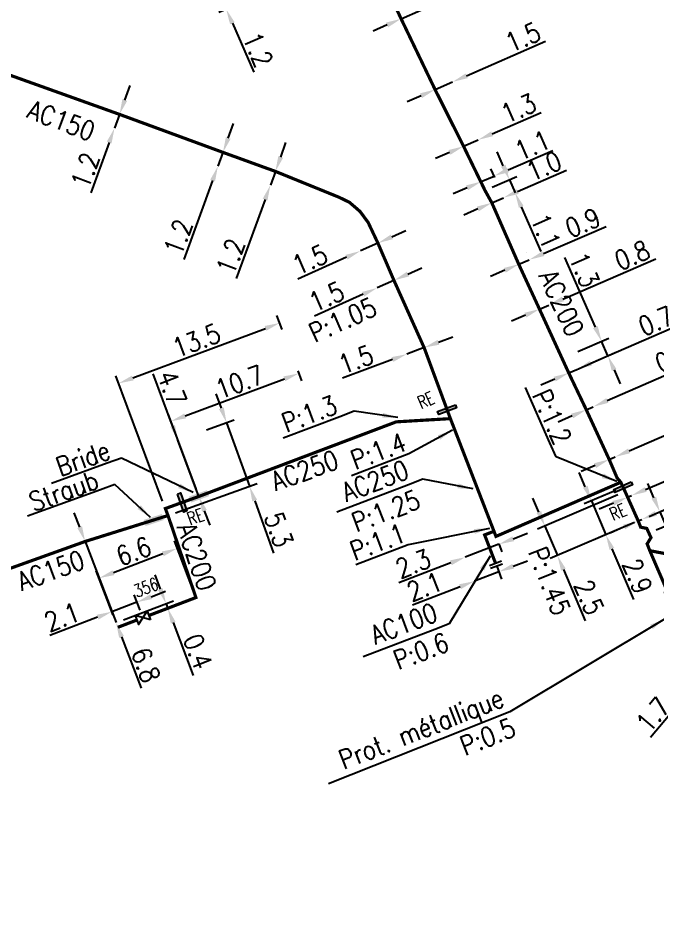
# Model space of a CAD drawing. Header units: millimetres. Extents: x 155997 to 157006, y 121209 to 122008.
# Drawn here: x 156561.2 to 156611.3, y 121338.4 to 121408.8 of the extents above; entities that cross this region are included whole.
import ezdxf
from ezdxf.enums import TextEntityAlignment as Align

# ---------------------------------------------------------------- set-up
doc = ezdxf.new("R2010")
doc.units = ezdxf.units.MM
doc.linetypes.add('L_25_AP', pattern=[2000, 1000, 1000])
doc.linetypes.add('L_25_PE', pattern=[2000, 1000, 1000])
doc.layers.get('0').update_dxf_attribs({"linetype": 'CONTINUOUS'})
for name, color, linetype in [('L_150', 1, 'CONTINUOUS'), ('L_300', 7, 'CONTINUOUS'), ('L_340', 7, 'CONTINUOUS'), ('L_420', 7, 'CONTINUOUS')]:
    doc.layers.add(name, color=color, linetype=linetype)
doc.styles.get("Standard").update_dxf_attribs({"font": 'romans.shx', "width": 0.85})
doc.dimstyles.get("Standard").update_dxf_attribs({"dimtxt": 1.5, "dimasz": 1.2, "dimexe": 0.625, "dimexo": 0.625, "dimgap": 0.25, "dimtad": 1, "dimdec": 1, "dimzin": 0, "dimdsep": 46, "dimtxsty": 'Standard', "dimcen": -0.5, "dimadec": 0, "dimazin": 0, "dimtfac": 1, "dimtdec": 1, "dimtmove": 0, "dimatfit": 3, "dimfxl": 0, "dimtolj": 1, "dimtzin": 0, "dimarcsym": 0})

# ---------------------------------------------------------------- blocks, each defined once
blk = doc.blocks.new('*D733')
at = {"layer": 'L_150', "color": 0, "linetype": 'Continuous', "lineweight": -2, "transparency": 16777216}
for p, q in [((156593.91, 121409.944), (156597.747, 121411.625)), ((156591.254, 121408.78), (156592.811, 121409.462)), ((156590.155, 121408.298), (156589.056, 121407.816))]:
    blk.add_line(p, q, dxfattribs=at)
at = {"layer": 'L_150', "color": 0, "linetype": 'Continuous', "transparency": 16777216}
for points in [[(156593.83, 121410.127), (156593.99, 121409.76), (156592.811, 121409.462)], [(156590.075, 121408.481), (156590.235, 121408.115), (156591.254, 121408.78)]]:
    blk.add_solid(points, dxfattribs=at)
at = {"layer": 'L_150', "color": 0, "linetype": 'Continuous', "transparency": 16777216, "insert": (156595.977, 121411.941), "char_height": 1.5, "attachment_point": 5, "rotation": 23.66464}
blk.add_mtext('\\A1;1.7', dxfattribs=at)
blk = doc.blocks.new('*D737')
at = {"layer": 'L_150', "color": 0, "linetype": 'Continuous', "lineweight": -2, "transparency": 16777216}
for p, q in [((156596.392, 121404.312), (156602.576, 121407.013)), ((156593.918, 121403.231), (156595.292, 121403.831)), ((156592.818, 121402.751), (156591.718, 121402.27))]:
    blk.add_line(p, q, dxfattribs=at)
at = {"layer": 'L_150', "color": 0, "linetype": 'Continuous', "transparency": 16777216}
for points in [[(156596.312, 121404.495), (156596.472, 121404.128), (156595.292, 121403.831)], [(156592.738, 121402.934), (156592.898, 121402.567), (156593.918, 121403.231)]]:
    blk.add_solid(points, dxfattribs=at)
at = {"layer": 'L_150', "color": 0, "linetype": 'Continuous', "transparency": 16777216, "insert": (156600.806, 121407.331), "char_height": 1.5, "attachment_point": 5, "rotation": 23.59552}
blk.add_mtext('\\A1;1.5', dxfattribs=at)
blk = doc.blocks.new('*D738')
at = {"layer": 'L_150', "color": 0, "linetype": 'Continuous', "lineweight": -2, "transparency": 16777216}
for p, q in [((156598.395, 121399.768), (156602.234, 121401.445)), ((156596.15, 121398.787), (156597.296, 121399.287)), ((156595.05, 121398.307), (156593.951, 121397.826))]:
    blk.add_line(p, q, dxfattribs=at)
at = {"layer": 'L_150', "color": 0, "linetype": 'Continuous', "transparency": 16777216}
for points in [[(156598.315, 121399.951), (156598.475, 121399.584), (156597.296, 121399.287)], [(156594.97, 121398.49), (156595.13, 121398.123), (156596.15, 121398.787)]]:
    blk.add_solid(points, dxfattribs=at)
at = {"layer": 'L_150', "color": 0, "linetype": 'Continuous', "transparency": 16777216, "insert": (156600.464, 121401.763), "char_height": 1.5, "attachment_point": 5, "rotation": 23.59657}
blk.add_mtext('\\A1;1.3', dxfattribs=at)
blk = doc.blocks.new('*D739')
at = {"layer": 'L_150', "color": 0, "linetype": 'Continuous', "lineweight": -2, "transparency": 16777216}
for p, q in [((156600.384, 121395.236), (156604.223, 121396.912)), ((156598.368, 121394.355), (156599.284, 121394.755)), ((156597.268, 121393.875), (156596.168, 121393.394))]:
    blk.add_line(p, q, dxfattribs=at)
at = {"layer": 'L_150', "color": 0, "linetype": 'Continuous', "transparency": 16777216}
for points in [[(156600.304, 121395.419), (156600.464, 121395.052), (156599.284, 121394.755)], [(156597.188, 121394.058), (156597.348, 121393.691), (156598.368, 121394.355)]]:
    blk.add_solid(points, dxfattribs=at)
at = {"layer": 'L_150', "color": 0, "linetype": 'Continuous', "transparency": 16777216, "insert": (156602.453, 121397.231), "char_height": 1.5, "attachment_point": 5, "rotation": 23.59657}
blk.add_mtext('\\A1;1.0', dxfattribs=at)
blk = doc.blocks.new('*D740')
at = {"layer": 'L_150', "color": 0, "linetype": 'Continuous', "lineweight": -2, "transparency": 16777216}
for p, q in [((156599.268, 121397.258), (156598.788, 121398.358)), ((156598.407, 121395.572), (156600.321, 121396.409)), ((156599.748, 121396.158), (156600.189, 121395.15)), ((156600.669, 121394.051), (156602.2, 121390.546))]:
    blk.add_line(p, q, dxfattribs=at)
at = {"layer": 'L_150', "color": 0, "linetype": 'Continuous', "transparency": 16777216}
for points in [[(156599.451, 121397.338), (156599.085, 121397.178), (156599.748, 121396.158)], [(156600.852, 121394.131), (156600.486, 121393.971), (156600.189, 121395.15)]]:
    blk.add_solid(points, dxfattribs=at)
at = {"layer": 'L_150', "color": 0, "linetype": 'Continuous', "transparency": 16777216, "insert": (156602.591, 121392.149), "char_height": 1.5, "attachment_point": 5, "rotation": 293.59657}
blk.add_mtext('\\A1;1.1', dxfattribs=at)
blk = doc.blocks.new('*D741')
at = {"layer": 'L_150', "color": 0, "linetype": 'Continuous', "lineweight": -2, "transparency": 16777216}
for p, q in [((156599.639, 121396.936), (156603.144, 121398.467)), ((156598.592, 121396.335), (156598.289, 121397.028)), ((156597.584, 121395.895), (156597.281, 121396.588)), ((156597.531, 121396.015), (156598.539, 121396.455)), ((156596.432, 121395.535), (156595.332, 121395.054))]:
    blk.add_line(p, q, dxfattribs=at)
at = {"layer": 'L_150', "color": 0, "linetype": 'Continuous', "transparency": 16777216}
for points in [[(156599.559, 121397.119), (156599.719, 121396.752), (156598.539, 121396.455)], [(156596.352, 121395.718), (156596.512, 121395.351), (156597.531, 121396.015)]]:
    blk.add_solid(points, dxfattribs=at)
at = {"layer": 'L_150', "color": 0, "linetype": 'Continuous', "transparency": 16777216, "insert": (156601.541, 121398.858), "char_height": 1.5, "attachment_point": 5, "rotation": 23.59657}
blk.add_mtext('\\A1;1.1', dxfattribs=at)
blk = doc.blocks.new('*D742')
at = {"layer": 'L_150', "color": 0, "linetype": 'Continuous', "lineweight": -2, "transparency": 16777216}
for p, q in [((156602.408, 121390.369), (156607.326, 121392.489)), ((156601.059, 121390.468), (156601.059, 121390.468)), ((156600.232, 121390.112), (156600.232, 121390.112)), ((156600.48, 121389.538), (156601.306, 121389.895)), ((156599.378, 121389.063), (156598.276, 121388.588))]:
    blk.add_line(p, q, dxfattribs=at)
at = {"layer": 'L_150', "color": 0, "linetype": 'Continuous', "transparency": 16777216}
for points in [[(156602.329, 121390.553), (156602.487, 121390.186), (156601.306, 121389.895)], [(156599.298, 121389.247), (156599.457, 121388.88), (156600.48, 121389.538)]]:
    blk.add_solid(points, dxfattribs=at)
at = {"layer": 'L_150', "color": 0, "linetype": 'Continuous', "transparency": 16777216, "insert": (156605.502, 121392.792), "char_height": 1.5, "attachment_point": 5, "rotation": 23.31424}
blk.add_mtext('\\A1;0.9', dxfattribs=at)
blk = doc.blocks.new('*D743')
at = {"layer": 'L_150', "color": 0, "linetype": 'Continuous', "lineweight": -2, "transparency": 16777216}
for p, q in [((156603.94, 121386.815), (156611.226, 121389.955)), ((156602.103, 121386.023), (156602.838, 121386.34)), ((156601.001, 121385.548), (156599.899, 121385.073))]:
    blk.add_line(p, q, dxfattribs=at)
at = {"layer": 'L_150', "color": 0, "linetype": 'Continuous', "transparency": 16777216}
for points in [[(156603.861, 121386.998), (156604.019, 121386.631), (156602.838, 121386.34)], [(156600.922, 121385.732), (156601.08, 121385.365), (156602.103, 121386.023)]]:
    blk.add_solid(points, dxfattribs=at)
at = {"layer": 'L_150', "color": 0, "linetype": 'Continuous', "transparency": 16777216, "insert": (156609.374, 121390.246), "char_height": 1.5, "attachment_point": 5, "rotation": 23.31424}
blk.add_mtext('\\A1;0.8', dxfattribs=at)
blk = doc.blocks.new('*D744')
at = {"layer": 'L_150', "color": 0, "linetype": 'Continuous', "lineweight": -2, "transparency": 16777216}
for p, q in [((156606.491, 121384.606), (156604.104, 121390.075)), ((156605.111, 121382.694), (156607.543, 121383.756)), ((156607.471, 121382.36), (156606.971, 121383.506)), ((156604.972, 121381.27), (156608.043, 121382.61)), ((156607.95, 121381.26), (156608.43, 121380.16))]:
    blk.add_line(p, q, dxfattribs=at)
at = {"layer": 'L_150', "color": 0, "linetype": 'Continuous', "transparency": 16777216}
for points in [[(156606.674, 121384.686), (156606.307, 121384.526), (156606.971, 121383.506)], [(156608.134, 121381.34), (156607.767, 121381.18), (156607.471, 121382.36)]]:
    blk.add_solid(points, dxfattribs=at)
at = {"layer": 'L_150', "color": 0, "linetype": 'Continuous', "transparency": 16777216, "insert": (156605.618, 121389.105), "char_height": 1.5, "attachment_point": 5, "rotation": 293.57473}
blk.add_mtext('\\A1;1.3', dxfattribs=at)
blk = doc.blocks.new('*D745')
at = {"layer": 'L_150', "color": 0, "linetype": 'Continuous', "lineweight": -2, "transparency": 16777216}
for p, q in [((156606.14, 121381.78), (156613.093, 121384.814)), ((156604.399, 121381.02), (156605.04, 121381.3)), ((156603.299, 121380.54), (156602.199, 121380.06))]:
    blk.add_line(p, q, dxfattribs=at)
at = {"layer": 'L_150', "color": 0, "linetype": 'Continuous', "transparency": 16777216}
for points in [[(156606.06, 121381.963), (156606.22, 121381.596), (156605.04, 121381.3)], [(156603.219, 121380.723), (156603.379, 121380.356), (156604.399, 121381.02)]]:
    blk.add_solid(points, dxfattribs=at)
at = {"layer": 'L_150', "color": 0, "linetype": 'Continuous', "transparency": 16777216, "insert": (156611.24, 121385.096), "char_height": 1.5, "attachment_point": 5, "rotation": 23.57473}
blk.add_mtext('\\A1;0.7', dxfattribs=at)
blk = doc.blocks.new('*D694')
at = {"layer": 'L_150', "color": 0, "linetype": 'Continuous', "lineweight": -2, "transparency": 16777216}
for p, q in [((156607.423, 121378.857), (156614.405, 121381.921)), ((156605.775, 121378.134), (156606.324, 121378.375)), ((156604.676, 121377.651), (156603.577, 121377.169))]:
    blk.add_line(p, q, dxfattribs=at)
at = {"layer": 'L_150', "color": 0, "linetype": 'Continuous', "transparency": 16777216}
for points in [[(156607.343, 121379.04), (156607.503, 121378.674), (156606.324, 121378.375)], [(156604.595, 121377.834), (156604.756, 121377.468), (156605.775, 121378.134)]]:
    blk.add_solid(points, dxfattribs=at)
at = {"layer": 'L_150', "color": 0, "linetype": 'Continuous', "transparency": 16777216, "insert": (156612.551, 121382.2), "char_height": 1.5, "attachment_point": 5, "rotation": 23.69729}
blk.add_mtext('\\A1;0.6', dxfattribs=at)
blk = doc.blocks.new('*D695')
at = {"layer": 'L_150', "color": 0, "linetype": 'Continuous', "lineweight": -2, "transparency": 16777216}
for p, q in [((156611.229, 121370.004), (156615.465, 121371.812)), ((156609.849, 121369.415), (156610.125, 121369.533)), ((156608.746, 121368.944), (156607.642, 121368.472))]:
    blk.add_line(p, q, dxfattribs=at)
at = {"layer": 'L_150', "color": 0, "linetype": 'Continuous', "transparency": 16777216}
for points in [[(156611.15, 121370.188), (156611.307, 121369.82), (156610.125, 121369.533)], [(156608.667, 121369.128), (156608.824, 121368.76), (156609.849, 121369.415)]]:
    blk.add_solid(points, dxfattribs=at)
at = {"layer": 'L_150', "color": 0, "linetype": 'Continuous', "transparency": 16777216, "insert": (156613.614, 121372.109), "char_height": 1.5, "attachment_point": 5, "rotation": 23.1204}
blk.add_mtext('\\A1;0.3', dxfattribs=at)
blk = doc.blocks.new('*D701')
at = {"layer": 'L_340', "color": 0, "linetype": 'Continuous', "lineweight": -2, "transparency": 16777216}
for p, q in [((156576.594, 121411.676), (156576.111, 121412.775)), ((156579.927, 121410.575), (156576.969, 121409.274)), ((156577.078, 121410.578), (156577.541, 121409.525)), ((156578.024, 121408.427), (156579.712, 121404.593))]:
    blk.add_line(p, q, dxfattribs=at)
at = {"layer": 'L_340', "color": 0, "linetype": 'Continuous', "transparency": 16777216}
for points in [[(156576.777, 121411.757), (156576.411, 121411.596), (156577.078, 121410.578)], [(156578.207, 121408.508), (156577.841, 121408.347), (156577.541, 121409.525)]]:
    blk.add_solid(points, dxfattribs=at)
at = {"layer": 'L_340', "color": 0, "linetype": 'Continuous', "transparency": 16777216, "insert": (156580.025, 121406.364), "char_height": 1.5, "attachment_point": 5, "rotation": 293.75306}
blk.add_mtext('\\A1;1.2', dxfattribs=at)
blk = doc.blocks.new('*D702')
at = {"layer": 'L_150', "color": 0, "linetype": 'Continuous', "lineweight": -2, "transparency": 16777216}
for p, q in [((156569.588, 121402.413), (156570.001, 121403.54)), ((156569.174, 121401.287), (156568.778, 121400.207)), ((156568.365, 121399.081), (156566.921, 121395.148))]:
    blk.add_line(p, q, dxfattribs=at)
at = {"layer": 'L_150', "color": 0, "linetype": 'Continuous', "transparency": 16777216}
for points in [[(156569.4, 121402.482), (156569.776, 121402.344), (156569.174, 121401.287)], [(156568.177, 121399.15), (156568.552, 121399.012), (156568.778, 121400.207)]]:
    blk.add_solid(points, dxfattribs=at)
at = {"layer": 'L_150', "color": 0, "linetype": 'Continuous', "transparency": 16777216, "insert": (156566.497, 121396.896), "char_height": 1.5, "attachment_point": 5, "rotation": 69.84263}
blk.add_mtext('\\A1;1.2', dxfattribs=at)
blk = doc.blocks.new('*D703')
at = {"layer": 'L_150', "color": 0, "linetype": 'Continuous', "lineweight": -2, "transparency": 16777216}
for p, q in [((156577.7, 121399.435), (156578.113, 121400.561)), ((156577.286, 121398.308), (156576.89, 121397.229)), ((156576.476, 121396.102), (156574.208, 121389.921))]:
    blk.add_line(p, q, dxfattribs=at)
at = {"layer": 'L_150', "color": 0, "linetype": 'Continuous', "transparency": 16777216}
for points in [[(156577.512, 121399.504), (156577.887, 121399.366), (156577.286, 121398.308)], [(156576.289, 121396.171), (156576.664, 121396.033), (156576.89, 121397.229)]]:
    blk.add_solid(points, dxfattribs=at)
at = {"layer": 'L_150', "color": 0, "linetype": 'Continuous', "transparency": 16777216, "insert": (156573.784, 121391.669), "char_height": 1.5, "attachment_point": 5, "rotation": 69.84532}
blk.add_mtext('\\A1;1.2', dxfattribs=at)
blk = doc.blocks.new('*D704')
at = {"layer": 'L_150', "color": 0, "linetype": 'Continuous', "lineweight": -2, "transparency": 16777216}
for p, q in [((156581.812, 121397.944), (156582.225, 121399.07)), ((156580.812, 121397.032), (156580.812, 121397.032)), ((156581.398, 121396.817), (156581.002, 121395.738)), ((156580.589, 121394.611), (156578.316, 121388.42))]:
    blk.add_line(p, q, dxfattribs=at)
at = {"layer": 'L_150', "color": 0, "linetype": 'Continuous', "transparency": 16777216}
for points in [[(156581.624, 121398.012), (156582, 121397.875), (156581.398, 121396.817)], [(156580.401, 121394.68), (156580.776, 121394.542), (156581.002, 121395.738)]]:
    blk.add_solid(points, dxfattribs=at)
at = {"layer": 'L_150', "color": 0, "linetype": 'Continuous', "transparency": 16777216, "insert": (156577.892, 121390.168), "char_height": 1.5, "attachment_point": 5, "rotation": 69.84263}
blk.add_mtext('\\A1;1.2', dxfattribs=at)
blk = doc.blocks.new('*D705')
at = {"layer": 'L_150', "color": 0, "linetype": 'Continuous', "lineweight": -2, "transparency": 16777216}
for p, q in [((156590.53, 121391.687), (156591.624, 121392.179)), ((156589.435, 121391.195), (156588.067, 121390.58)), ((156586.973, 121390.088), (156583.151, 121388.371))]:
    blk.add_line(p, q, dxfattribs=at)
at = {"layer": 'L_150', "color": 0, "linetype": 'Continuous', "transparency": 16777216}
for points in [[(156590.448, 121391.869), (156590.612, 121391.505), (156589.435, 121391.195)], [(156586.891, 121390.271), (156587.055, 121389.906), (156588.067, 121390.58)]]:
    blk.add_solid(points, dxfattribs=at)
at = {"layer": 'L_150', "color": 0, "linetype": 'Continuous', "transparency": 16777216, "insert": (156584.105, 121389.896), "char_height": 1.5, "attachment_point": 5, "rotation": 24.19868}
blk.add_mtext('\\A1;1.5', dxfattribs=at)
blk = doc.blocks.new('*D706')
at = {"layer": 'L_150', "color": 0, "linetype": 'Continuous', "lineweight": -2, "transparency": 16777216}
for p, q in [((156591.788, 121388.766), (156592.882, 121389.258)), ((156590.693, 121388.274), (156589.371, 121387.68)), ((156588.276, 121387.188), (156584.455, 121385.471))]:
    blk.add_line(p, q, dxfattribs=at)
at = {"layer": 'L_150', "color": 0, "linetype": 'Continuous', "transparency": 16777216}
for points in [[(156591.706, 121388.949), (156591.87, 121388.584), (156590.693, 121388.274)], [(156588.194, 121387.37), (156588.358, 121387.006), (156589.371, 121387.68)]]:
    blk.add_solid(points, dxfattribs=at)
at = {"layer": 'L_150', "color": 0, "linetype": 'Continuous', "transparency": 16777216, "insert": (156585.408, 121386.996), "char_height": 1.5, "attachment_point": 5, "rotation": 24.19868}
blk.add_mtext('\\A1;1.5', dxfattribs=at)
blk = doc.blocks.new('*D707')
at = {"layer": 'L_150', "color": 0, "linetype": 'Continuous', "lineweight": -2, "transparency": 16777216}
for p, q in [((156594.184, 121383.421), (156595.307, 121383.842)), ((156593.06, 121383.001), (156591.702, 121382.493)), ((156590.578, 121382.072), (156586.654, 121380.603))]:
    blk.add_line(p, q, dxfattribs=at)
at = {"layer": 'L_150', "color": 0, "linetype": 'Continuous', "transparency": 16777216}
for points in [[(156594.113, 121383.609), (156594.254, 121383.234), (156593.06, 121383.001)], [(156590.508, 121382.259), (156590.648, 121381.885), (156591.702, 121382.493)]]:
    blk.add_solid(points, dxfattribs=at)
at = {"layer": 'L_150', "color": 0, "linetype": 'Continuous', "transparency": 16777216, "insert": (156587.704, 121382.064), "char_height": 1.5, "attachment_point": 5, "rotation": 20.52135}
blk.add_mtext('\\A1;1.5', dxfattribs=at)
blk = doc.blocks.new('*D708')
at = {"layer": 'L_340', "color": 0, "linetype": 'Continuous', "lineweight": -2, "transparency": 16777216}
for p, q in [((156583.147, 121381.18), (156583.441, 121380.394)), ((156574.324, 121377.649), (156582.098, 121380.559)), ((156575.185, 121371.928), (156572.982, 121377.814))]:
    blk.add_line(p, q, dxfattribs=at)
at = {"layer": 'L_340', "color": 0, "linetype": 'Continuous', "transparency": 16777216}
for points in [[(156582.028, 121380.746), (156582.168, 121380.371), (156583.222, 121380.979)], [(156574.254, 121377.836), (156574.395, 121377.462), (156573.201, 121377.228)]]:
    blk.add_solid(points, dxfattribs=at)
at = {"layer": 'L_340', "color": 0, "linetype": 'Continuous', "transparency": 16777216, "insert": (156578.59, 121380.313), "char_height": 1.5, "attachment_point": 5, "rotation": 20.52135}
blk.add_mtext('\\A1;10.7', dxfattribs=at)
blk = doc.blocks.new('*D709')
at = {"layer": 'L_150', "color": 0, "linetype": 'Continuous', "lineweight": -2, "transparency": 16777216}
for p, q in [((156581.933, 121384.422), (156581.522, 121385.521)), ((156570.221, 121380.624), (156580.617, 121384.515)), ((156572.551, 121370.977), (156568.878, 121380.789))]:
    blk.add_line(p, q, dxfattribs=at)
at = {"layer": 'L_150', "color": 0, "linetype": 'Continuous', "transparency": 16777216}
for points in [[(156580.547, 121384.702), (156580.687, 121384.328), (156581.741, 121384.936)], [(156570.151, 121380.811), (156570.291, 121380.437), (156569.097, 121380.203)]]:
    blk.add_solid(points, dxfattribs=at)
at = {"layer": 'L_150', "color": 0, "linetype": 'Continuous', "transparency": 16777216, "insert": (156575.199, 121383.555), "char_height": 1.5, "attachment_point": 5, "rotation": 20.52135}
blk.add_mtext('\\A1;13.5', dxfattribs=at)
blk = doc.blocks.new('*D710')
at = {"layer": 'L_150', "color": 0, "linetype": 'Continuous', "lineweight": -2, "transparency": 16777216}
for p, q in [((156577.16, 121378.248), (156576.752, 121379.377)), ((156576.004, 121376.556), (156578.155, 121377.332)), ((156577.567, 121377.12), (156579.367, 121372.135)), ((156573.568, 121370.041), (156579.955, 121372.347)), ((156579.774, 121371.006), (156581.258, 121366.894))]:
    blk.add_line(p, q, dxfattribs=at)
at = {"layer": 'L_150', "color": 0, "linetype": 'Continuous', "transparency": 16777216}
for points in [[(156577.348, 121378.316), (156576.972, 121378.18), (156577.567, 121377.12)], [(156579.962, 121371.074), (156579.586, 121370.938), (156579.367, 121372.135)]]:
    blk.add_solid(points, dxfattribs=at)
at = {"layer": 'L_150', "color": 0, "linetype": 'Continuous', "transparency": 16777216, "insert": (156581.661, 121368.725), "char_height": 1.5, "attachment_point": 5, "rotation": 289.84881}
blk.add_mtext('\\A1;5.3', dxfattribs=at)
blk = doc.blocks.new('*D711')
at = {"layer": 'L_300', "color": 0, "linetype": 'Continuous', "lineweight": -2, "transparency": 16777216}
for p, q in [((156572.385, 121364.067), (156571.958, 121365.188)), ((156569.486, 121361.678), (156573.397, 121363.168)), ((156571.591, 121362.052), (156573.539, 121362.795)), ((156572.813, 121362.946), (156572.955, 121362.572)), ((156573.382, 121361.451), (156574.961, 121357.309))]:
    blk.add_line(p, q, dxfattribs=at)
at = {"layer": 'L_300', "color": 0, "linetype": 'Continuous', "transparency": 16777216}
for points in [[(156572.572, 121364.138), (156572.198, 121363.996), (156572.813, 121362.946)], [(156573.569, 121361.522), (156573.196, 121361.379), (156572.955, 121362.572)]]:
    blk.add_solid(points, dxfattribs=at)
at = {"layer": 'L_300', "color": 0, "linetype": 'Continuous', "transparency": 16777216, "insert": (156575.32, 121359.175), "char_height": 1.5, "attachment_point": 5, "rotation": 290.86546}
blk.add_mtext('\\A1;0.4', dxfattribs=at)
blk = doc.blocks.new('*D712')
at = {"layer": 'L_300', "color": 0, "linetype": 'Continuous', "lineweight": -2, "transparency": 16777216}
for p, q in [((156571.662, 121363.481), (156572.783, 121363.908)), ((156570.541, 121363.053), (156568.578, 121362.305)), ((156570.784, 121362.413), (156570.318, 121363.637)), ((156568.68, 121362.039), (156568.356, 121362.889)), ((156567.457, 121361.878), (156563.713, 121360.451))]:
    blk.add_line(p, q, dxfattribs=at)
at = {"layer": 'L_300', "color": 0, "linetype": 'Continuous', "transparency": 16777216}
for points in [[(156571.591, 121363.668), (156571.733, 121363.294), (156570.541, 121363.053)], [(156567.386, 121362.065), (156567.528, 121361.691), (156568.578, 121362.305)]]:
    blk.add_solid(points, dxfattribs=at)
at = {"layer": 'L_300', "color": 0, "linetype": 'Continuous', "transparency": 16777216, "insert": (156564.668, 121361.885), "char_height": 1.5, "attachment_point": 5, "rotation": 20.86546}
blk.add_mtext('\\A1;2.1', dxfattribs=at)
blk = doc.blocks.new('*D713')
at = {"layer": 'L_150', "color": 0, "linetype": 'Continuous', "lineweight": -2, "transparency": 16777216}
for p, q in [((156574.943, 121363.998), (156573.473, 121367.853)), ((156572.575, 121366.841), (156568.697, 121365.363)), ((156568.68, 121362.039), (156567.353, 121365.52))]:
    blk.add_line(p, q, dxfattribs=at)
at = {"layer": 'L_150', "color": 0, "linetype": 'Continuous', "transparency": 16777216}
for points in [[(156572.503, 121367.028), (156572.646, 121366.655), (156573.696, 121367.269)], [(156568.626, 121365.55), (156568.768, 121365.176), (156567.575, 121364.936)]]:
    blk.add_solid(points, dxfattribs=at)
at = {"layer": 'L_150', "color": 0, "linetype": 'Continuous', "transparency": 16777216, "insert": (156570.28, 121367.037), "char_height": 1.5, "attachment_point": 5, "rotation": 20.86546}
blk.add_mtext('\\A1;6.6', dxfattribs=at)
blk = doc.blocks.new('L_300_09')
at = {"color": 0, "linetype": 'Continuous', "flags": 128}
blk.add_lwpolyline([(0.5, -0.375), (-0.5, 0.375), (-0.5, -0.375), (0.5, 0.375), (0.5, -0.375)], dxfattribs=at)
at = {"color": 0, "linetype": 'Continuous', "width": 0.75}
blk.add_attdef('NUM', text='', height=1, dxfattribs=at).set_placement((0, 1.691), align=Align.MIDDLE_CENTER)
at = {"color": 0, "linetype": 'Continuous', "width": 0.75, "flags": 3}
for tag, p in [('DEF_LEG', (0, -5)), ('DEF_COUP', (0, -7.5)), ('DEF_TYPE', (0, -10))]:
    blk.add_attdef(tag, text='', height=1.2, dxfattribs=at).set_placement(p, align=Align.MIDDLE)
blk = doc.blocks.new('L_340_02')
at = {"color": 0, "linetype": 'Continuous'}
blk.add_solid([(-0.75, 0.25), (0.75, 0.25), (-0.75, -0.25), (0.75, -0.25)], dxfattribs=at)
at = {"color": 0, "linetype": 'Continuous', "width": 0.75, "flags": 3}
for tag, p in [('DEF_LEG', (0, -4.75)), ('DEF_TYPE', (0, -6.75))]:
    blk.add_attdef(tag, text='', height=1.2, dxfattribs=at).set_placement(p, align=Align.MIDDLE)
blk = doc.blocks.new('L_340_20')
at = {"linetype": 'Continuous'}
blk.add_hatch(color=0, dxfattribs=at).paths.add_polyline_path([(0.125, 0.75), (-0.125, 0.75), (-0.125, -0.75), (0.125, -0.75)])
at = {"color": 0, "linetype": 'Continuous'}
blk.add_lwpolyline([(-0.125, 0.75), (0.125, 0.75), (0.125, -0.75), (-0.125, -0.75)], close=True, dxfattribs=at)
at = {"color": 0, "linetype": 'Continuous', "width": 0.75}
for tag, height, flags, p in [('RE', 1, 8, (0, 1.867)), ('DEF_LEG', 1.2, 3, (0, -5)), ('DEF_COUP', 1.2, 3, (0, -7.5)), ('DEF_TYPE', 1.2, 3, (0, -10))]:
    blk.add_attdef(tag, text='', height=height, dxfattribs=dict(at, flags=flags)).set_placement(p, align=Align.MIDDLE)
blk = doc.blocks.new('*D714')
at = {"layer": 'L_340', "color": 0, "linetype": 'Continuous', "lineweight": -2, "transparency": 16777216}
for p, q in [((156605.7, 121372.101), (156605.229, 121373.205)), ((156608.09, 121371.817), (156605.597, 121370.752)), ((156606.172, 121370.998), (156607.31, 121368.331)), ((156609.55, 121369.287), (156606.736, 121368.085)), ((156607.782, 121367.227), (156609.474, 121363.263))]:
    blk.add_line(p, q, dxfattribs=at)
at = {"layer": 'L_340', "color": 0, "linetype": 'Continuous', "transparency": 16777216}
for points in [[(156605.884, 121372.18), (156605.516, 121372.023), (156606.172, 121370.998)], [(156607.965, 121367.306), (156607.598, 121367.149), (156607.31, 121368.331)]]:
    blk.add_solid(points, dxfattribs=at)
at = {"layer": 'L_340', "color": 0, "linetype": 'Continuous', "transparency": 16777216, "insert": (156609.783, 121365.086), "char_height": 1.5, "attachment_point": 5, "rotation": 293.1204}
blk.add_mtext('\\A1;2.9', dxfattribs=at)
blk = doc.blocks.new('*D715')
at = {"layer": 'L_340', "color": 0, "linetype": 'Continuous', "lineweight": -2, "transparency": 16777216}
for p, q in [((156610.427, 121371.882), (156617.329, 121374.829)), ((156608.91, 121371.487), (156609.247, 121370.698)), ((156607.898, 121370.802), (156606.794, 121370.331)), ((156609.002, 121371.273), (156609.323, 121371.411))]:
    blk.add_line(p, q, dxfattribs=at)
at = {"layer": 'L_340', "color": 0, "linetype": 'Continuous', "transparency": 16777216}
for points in [[(156610.349, 121372.066), (156610.506, 121371.698), (156609.323, 121371.411)], [(156607.819, 121370.986), (156607.976, 121370.618), (156609.002, 121371.273)]]:
    blk.add_solid(points, dxfattribs=at)
at = {"layer": 'L_340', "color": 0, "linetype": 'Continuous', "transparency": 16777216, "insert": (156615.45, 121375.114), "char_height": 1.5, "attachment_point": 5, "rotation": 23.1204}
blk.add_mtext('\\A1;0.4', dxfattribs=at)
blk = doc.blocks.new('*D889')
at = {"layer": 'L_150', "color": 0, "linetype": 'Continuous', "lineweight": -2, "transparency": 16777216}
for p, q in [((156608.253, 121371.452), (156601.954, 121368.762)), ((156602.058, 121370.111), (156601.586, 121371.215)), ((156602.529, 121369.008), (156603.511, 121366.708)), ((156609.55, 121369.287), (156602.936, 121366.463)), ((156603.982, 121365.605), (156605.698, 121361.584))]:
    blk.add_line(p, q, dxfattribs=at)
at = {"layer": 'L_150', "color": 0, "linetype": 'Continuous', "transparency": 16777216}
for points in [[(156602.242, 121370.19), (156601.874, 121370.033), (156602.529, 121369.008)], [(156604.166, 121365.683), (156603.798, 121365.526), (156603.511, 121366.708)]]:
    blk.add_solid(points, dxfattribs=at)
at = {"layer": 'L_150', "color": 0, "linetype": 'Continuous', "transparency": 16777216, "insert": (156605.995, 121363.435), "char_height": 1.5, "attachment_point": 5, "rotation": 293.1204}
blk.add_mtext('\\A1;2.5', dxfattribs=at)
blk = doc.blocks.new('*D899')
at = {"layer": 'L_340', "color": 0, "linetype": 'Continuous', "lineweight": -2, "transparency": 16777216}
for p, q in [((156573.336, 121376.868), (156571.803, 121380.962)), ((156575.404, 121371.342), (156573.756, 121375.744)), ((156575.824, 121370.218), (156576.245, 121369.095))]:
    blk.add_line(p, q, dxfattribs=at)
at = {"layer": 'L_340', "color": 0, "linetype": 'Continuous', "transparency": 16777216}
for points in [[(156573.523, 121376.938), (156573.148, 121376.798), (156573.756, 121375.744)], [(156576.012, 121370.289), (156575.637, 121370.148), (156575.404, 121371.342)]]:
    blk.add_solid(points, dxfattribs=at)
at = {"layer": 'L_340', "color": 0, "linetype": 'Continuous', "transparency": 16777216, "insert": (156573.296, 121379.827), "char_height": 1.5, "attachment_point": 5, "rotation": 290.52135}
blk.add_mtext('\\A1;4.7', dxfattribs=at)
blk = doc.blocks.new('*D900')
at = {"layer": 'L_150', "color": 0, "linetype": 'Continuous', "lineweight": -2, "transparency": 16777216}
for p, q in [((156566.053, 121368.931), (156565.625, 121370.052)), ((156566.48, 121367.809), (156568.902, 121361.455)), ((156569.33, 121360.334), (156570.865, 121356.306))]:
    blk.add_line(p, q, dxfattribs=at)
at = {"layer": 'L_150', "color": 0, "linetype": 'Continuous', "transparency": 16777216}
for points in [[(156566.24, 121369.002), (156565.866, 121368.859), (156566.48, 121367.809)], [(156569.517, 121360.405), (156569.143, 121360.263), (156568.902, 121361.455)]]:
    blk.add_solid(points, dxfattribs=at)
at = {"layer": 'L_150', "color": 0, "linetype": 'Continuous', "transparency": 16777216, "insert": (156571.245, 121358.115), "char_height": 1.5, "attachment_point": 5, "rotation": 290.86546}
blk.add_mtext('\\A1;6.8', dxfattribs=at)
blk = doc.blocks.new('*D901')
at = {"layer": 'L_340', "color": 0, "linetype": 'Continuous', "lineweight": -2, "transparency": 16777216}
for p, q in [((156598.75, 121365.861), (156599.139, 121364.849)), ((156600.035, 121365.863), (156601.155, 121366.294)), ((156598.915, 121365.433), (156597.002, 121364.697)), ((156595.881, 121364.266), (156592.141, 121362.828))]:
    blk.add_line(p, q, dxfattribs=at)
at = {"layer": 'L_340', "color": 0, "linetype": 'Continuous', "transparency": 16777216}
for points in [[(156599.963, 121366.05), (156600.107, 121365.676), (156598.915, 121365.433)], [(156595.81, 121364.453), (156595.953, 121364.08), (156597.002, 121364.697)]]:
    blk.add_solid(points, dxfattribs=at)
at = {"layer": 'L_340', "color": 0, "linetype": 'Continuous', "transparency": 16777216, "insert": (156593.092, 121364.266), "char_height": 1.5, "attachment_point": 5, "rotation": 21.02783}
blk.add_mtext('\\A1;2.1', dxfattribs=at)
blk = doc.blocks.new('*D902')
at = {"layer": 'L_150', "color": 0, "linetype": 'Continuous', "lineweight": -2, "transparency": 16777216}
for p, q in [((156600.05, 121368.022), (156601.17, 121368.453)), ((156598.929, 121367.592), (156596.28, 121366.573)), ((156598.917, 121367.623), (156599.154, 121367.008)), ((156595.16, 121366.143), (156591.08, 121364.574))]:
    blk.add_line(p, q, dxfattribs=at)
at = {"layer": 'L_150', "color": 0, "linetype": 'Continuous', "transparency": 16777216}
for points in [[(156599.978, 121368.209), (156600.121, 121367.835), (156598.929, 121367.592)], [(156595.088, 121366.329), (156595.232, 121365.956), (156596.28, 121366.573)]]:
    blk.add_solid(points, dxfattribs=at)
at = {"layer": 'L_150', "color": 0, "linetype": 'Continuous', "transparency": 16777216, "insert": (156592.201, 121366.076), "char_height": 1.5, "attachment_point": 5, "rotation": 21.02783}
blk.add_mtext('\\A1;2.3', dxfattribs=at)
blk = doc.blocks.new('*D903')
at = {"layer": 'L_150', "color": 0, "linetype": 'Continuous', "lineweight": -2, "transparency": 16777216}
for p, q in [((156611.07, 121371.241), (156610.599, 121372.344)), ((156610.7, 121369.778), (156612.116, 121370.382)), ((156611.541, 121370.137), (156612.011, 121369.036)), ((156611.259, 121368.715), (156612.586, 121369.282)), ((156612.482, 121367.933), (156614.929, 121362.202))]:
    blk.add_line(p, q, dxfattribs=at)
at = {"layer": 'L_150', "color": 0, "linetype": 'Continuous', "transparency": 16777216}
for points in [[(156611.254, 121371.319), (156610.886, 121371.162), (156611.541, 121370.137)], [(156612.666, 121368.011), (156612.298, 121367.854), (156612.011, 121369.036)]]:
    blk.add_solid(points, dxfattribs=at)
at = {"layer": 'L_150', "color": 0, "linetype": 'Continuous', "transparency": 16777216, "insert": (156615.261, 121363.97), "char_height": 1.5, "attachment_point": 5, "rotation": 293.1204}
blk.add_mtext('\\A1;1.2', dxfattribs=at)
blk = doc.blocks.new('*D904')
at = {"layer": 'L_150', "color": 0, "linetype": 'Continuous', "lineweight": -2, "transparency": 16777216}
for p, q in [((156609.133, 121374.913), (156616.036, 121377.906)), ((156607.573, 121374.236), (156608.032, 121374.435)), ((156606.472, 121373.759), (156605.371, 121373.282))]:
    blk.add_line(p, q, dxfattribs=at)
at = {"layer": 'L_150', "color": 0, "linetype": 'Continuous', "transparency": 16777216}
for points in [[(156609.054, 121375.096), (156609.213, 121374.729), (156608.032, 121374.435)], [(156606.393, 121373.942), (156606.552, 121373.575), (156607.573, 121374.236)]]:
    blk.add_solid(points, dxfattribs=at)
at = {"layer": 'L_150', "color": 0, "linetype": 'Continuous', "transparency": 16777216, "insert": (156614.184, 121378.192), "char_height": 1.5, "attachment_point": 5, "rotation": 23.43951}
blk.add_mtext('\\A1;0.5', dxfattribs=at)
blk = doc.blocks.new('L_340_06')
at = {"color": 0, "linetype": 'Continuous', "const_width": 0.25, "flags": 128}
blk.add_lwpolyline([(0, 0), (0.35, 0)], dxfattribs=at)
at = {"color": 0, "linetype": 'Continuous', "flags": 128}
for points in [[(0.35, -0.5), (0.35, 0.5)], [(0.6, -0.5), (0.6, 0.5)]]:
    blk.add_lwpolyline(points, dxfattribs=at)
at = {"color": 0, "linetype": 'Continuous', "width": 0.75, "flags": 3}
for tag, p in [('DEF_LEG', (0, -10)), ('DEF_COUP', (0, -12.5)), ('DEF_TYPE', (0, -15))]:
    blk.add_attdef(tag, text='', height=1.2, dxfattribs=at).set_placement(p, align=Align.MIDDLE)
blk = doc.blocks.new('*D911')
at = {"layer": 'L_150', "color": 0, "linetype": 'Continuous', "lineweight": -2, "transparency": 16777216}
for p, q in [((156617.308, 121360.187), (156618.079, 121361.107)), ((156617.683, 121358.306), (156616.058, 121359.669)), ((156616.537, 121359.268), (156615.312, 121357.807)), ((156615.098, 121357.986), (156615.791, 121357.405)), ((156614.541, 121356.887), (156610.82, 121352.449))]:
    blk.add_line(p, q, dxfattribs=at)
at = {"layer": 'L_150', "color": 0, "linetype": 'Continuous', "transparency": 16777216}
for points in [[(156617.155, 121360.316), (156617.461, 121360.059), (156616.537, 121359.268)], [(156614.388, 121357.016), (156614.694, 121356.759), (156615.312, 121357.807)]]:
    blk.add_solid(points, dxfattribs=at)
at = {"layer": 'L_150', "color": 0, "linetype": 'Continuous', "transparency": 16777216, "insert": (156611.014, 121354.237), "char_height": 1.5, "attachment_point": 5, "rotation": 50.02049}
blk.add_mtext('\\A1;1.7', dxfattribs=at)

msp = doc.modelspace()

# ---------------------------------------------------------------- linework, layer by layer
at = {"layer": 'L_150', "linetype": 'L_25_AP', "ltscale": 0.5, "const_width": 0.25, "flags": 128}
for points in [[(156652.302, 121369.739), (156646.942, 121368.205), (156636.108, 121364.695), (156636.108, 121364.695), (156627.629, 121362.061), (156622.511, 121360.472), (156618.964, 121359.28), (156614.619, 121358.388), (156614.183, 121358.288), (156613.382, 121360.651), (156612.937, 121360.885), (156611.972, 121363.78), (156612.007, 121364.179), (156610.756, 121367.087), (156610.547, 121367.625), (156610.848, 121368.111), (156610.685, 121368.47), (156610.521, 121368.83), (156610.038, 121368.932), (156609.849, 121369.415), (156608.828, 121371.697), (156608.665, 121372.062), (156608.481, 121372.45), (156608.185, 121372.802), (156607.573, 121374.236), (156605.775, 121378.134), (156605.775, 121378.134), (156604.399, 121381.02), (156602.103, 121386.023), (156600.48, 121389.538), (156598.368, 121394.355), (156597.834, 121395.322), (156596.15, 121398.787), (156593.918, 121403.231), (156591.254, 121408.78), (156587.992, 121415.78), (156586.74, 121418.347), (156585.586, 121420.834), (156584.335, 121423.293), (156579.332, 121434.207), (156579.13, 121436.492), (156579.082, 121437.041)], [(156498.969, 121427.485), (156498.969, 121427.485), (156512.454, 121422.18), (156512.454, 121422.18), (156518.175, 121420.105), (156524.182, 121417.868), (156532.053, 121415.023), (156533.892, 121414.296), (156550.445, 121408.109), (156552.708, 121407.271), (156560.139, 121404.52), (156569.174, 121401.287), (156577.286, 121398.308), (156581.398, 121396.817), (156586.402, 121394.784), (156587.208, 121394.39), (156588.032, 121393.679), (156588.673, 121392.81), (156589.435, 121391.195), (156589.435, 121391.195), (156590.693, 121388.274), (156593.06, 121383.001), (156594.861, 121378.137), (156595.119, 121377.438), (156598.537, 121368.608), (156598.693, 121368.206), (156608.481, 121372.45)], [(156595.119, 121377.438), (156590.873, 121377.186), (156575.404, 121371.342), (156574.087, 121370.867), (156572.77, 121370.391), (156572.98, 121369.829), (156575.165, 121363.414), (156571.474, 121362.007)], [(156572.98, 121369.829), (156572.975, 121369.843), (156566.48, 121367.809), (156535.532, 121356.707), (156533.185, 121355.948), (156530.981, 121355.165), (156529.886, 121354.777), (156523.101, 121352.367), (156522.442, 121352.133), (156522.084, 121347.762), (156519.098, 121327.923), (156519.098, 121327.923), (156515.507, 121305.232), (156515.173, 121300.837), (156506.496, 121297.272), (156506.496, 121297.272), (156506.496, 121297.272), (156505.711, 121290.305), (156503.42, 121275.479), (156500.735, 121260.72), (156498.176, 121248.984), (156498.176, 121248.984), (156494.047, 121224.196)], [(156598.537, 121368.608), (156597.804, 121368.323), (156598.526, 121366.444)], [(156569.045, 121361.081), (156570.54, 121361.652)]]:
    msp.add_lwpolyline(points, dxfattribs=at)
at = {"layer": 'L_150', "linetype": 'L_25_PE', "ltscale": 0.5, "const_width": 0.25, "flags": 128}
msp.add_lwpolyline([(156630.076, 121370.425), (156625.441, 121369.143), (156622.17, 121368.153), (156616.133, 121366.062), (156610.756, 121367.087)], dxfattribs=at)

# ---------------------------------------------------------------- block references
at = {"layer": 'L_300'}
ref = msp.add_blockref('L_300_09', (156571.007, 121361.829), dxfattribs=dict(at, rotation=20.86546317361666))
ref.add_attrib('NUM', '356', dxfattribs={"layer": '0', "color": 0, "linetype": 'Continuous', "height": 1, "rotation": 20.86546, "width": 0.75}).set_placement((156571.251, 121364.205), align=Align.MIDDLE_CENTER)
at = {"layer": 'L_340'}
ref = msp.add_blockref('L_340_20', (156594.861, 121378.137), dxfattribs=dict(at, rotation=290.3189498760225))
ref.add_attrib('RE', 'RE', dxfattribs={"layer": '0', "color": 0, "linetype": 'Continuous', "height": 1, "rotation": 23.97305, "width": 0.75}).set_placement((156593.206, 121378.89), align=Align.MIDDLE)
ref = msp.add_blockref('L_340_20', (156608.665, 121372.062), dxfattribs=dict(at, rotation=293.1204043940331))
ref.add_attrib('RE', 'RE', dxfattribs={"layer": '0', "color": 0, "linetype": 'Continuous', "height": 1, "rotation": 23.43951, "width": 0.75}).set_placement((156608.265, 121370.132), align=Align.MIDDLE)
ref = msp.add_blockref('L_340_20', (156574.087, 121370.867), dxfattribs=dict(at, rotation=19.84881222841106))
ref.add_attrib('RE', 'RE', dxfattribs={"layer": '0', "color": 0, "linetype": 'Continuous', "height": 1, "rotation": 19.84881, "width": 0.75}).set_placement((156575.138, 121369.758), align=Align.MIDDLE)
for p, rotation in [((156575.404, 121371.342), 19.84881222878324), ((156571.857, 121369.493), 198.1310276398164)]:
    msp.add_blockref('L_340_02', p, dxfattribs=dict(at, rotation=rotation))
at = {"layer": 'L_340', "ltscale": 0.5, "rotation": 291.027827190048}
msp.add_blockref('L_340_06', (156598.526, 121366.444), dxfattribs=at)

# ---------------------------------------------------------------- texts
at = {"layer": 'L_150', "linetype": 'Continuous', "width": 0.85}
for s, rotation, p in [('AC150', 339.50538, (156561.821, 121401.05)), ('AC200', 294.98622, (156602.017, 121388.625)), ('AC250', 19.84881, (156581.412, 121371.763)), ('AC200', 288.80751, (156573.649, 121368.927)), ('P:1.45', 291.26841, (156601.195, 121366.999)), ('AC150', 19.84728, (156561.498, 121363.911))]:
    msp.add_text(s, height=1.5, rotation=rotation, dxfattribs=at).set_placement(p)
at = {"layer": 'L_150', "linetype": 'Continuous', "insert": (156583.849, 121384.732), "char_height": 1.5, "attachment_point": 1, "rotation": 24.19868}
msp.add_mtext_dynamic_manual_height_columns('P:1.05', width=5.2457, gutter_width=5, heights=[0], dxfattribs=at)
at = {"layer": 'L_150', "linetype": 'Continuous', "char_height": 1.5, "attachment_point": 9}
for s, insert, rotation in [('\\A1;P:1.3', (156586.387, 121377.902), 20.85174), ('\\A1;P:1.2', (156603.3, 121375.246), 293.97305), ('\\A1;P:1.4', (156591.806, 121374.986), 20.85174), ('\\A1;AC250\\PP:1.25', (156592.902, 121370.488), 20.85174), ('\\A1;P:1.1', (156591.746, 121367.85), 20.85174), ('\\A1;AC100\\PP:0.6', (156595.157, 121359.297), 20.85174)]:
    msp.add_mtext(s, dxfattribs=dict(at, insert=insert, rotation=rotation))
at = {"layer": 'L_340', "linetype": 'Continuous', "char_height": 1.5, "attachment_point": 9, "rotation": 19.84881}
for s, insert in [('\\A1;Bride', (156568.589, 121374.342)), ('\\A1;Straub', (156567.677, 121372.022))]:
    msp.add_mtext(s, dxfattribs=dict(at, insert=insert))
at = {"layer": 'L_420', "linetype": 'Continuous', "ltscale": 0.5, "insert": (156600.374, 121352.622), "char_height": 1.5, "attachment_point": 9, "rotation": 21.62623}
msp.add_mtext('\\A1;Prot. métallique\\PP:0.5', dxfattribs=at)

# ---------------------------------------------------------------- dimensions: what is measured, and where the dimension line sits
at = {"layer": 'L_150', "linetype": 'Continuous'}
for base, p1, p2, angle, picture, middle in [((156592.811, 121409.462), (156591.254, 121408.78), (156592.811, 121409.462), 203.66464, '*D733', (156596.378, 121411.025)), ((156595.292, 121403.831), (156593.918, 121403.231), (156595.292, 121403.831), 203.59552, '*D737', (156601.206, 121406.415)), ((156568.778, 121400.207), (156569.174, 121401.287), (156568.778, 121400.207), 69.84263, '*D702', (156567.436, 121396.551)), ((156597.296, 121399.287), (156596.15, 121398.787), (156597.296, 121399.287), 203.59657, '*D738', (156600.864, 121400.846)), ((156576.8898, 121397.2288), (156577.286, 121398.3084), (156576.8898, 121397.2288), 69.84532, '*D703', (156574.7226, 121391.3243)), ((156598.539, 121396.455), (156597.834, 121395.322), (156598.842, 121395.763), 203.59657, '*D741', (156601.942, 121397.941)), ((156581.0021, 121395.7375), (156581.3984, 121396.8171), (156581.0021, 121395.7375), 69.84263, '*D704', (156578.8311, 121389.8233)), ((156599.284, 121394.755), (156598.368, 121394.355), (156599.284, 121394.755), 203.59657, '*D739', (156602.853, 121396.314)), ((156600.189, 121395.15), (156597.834, 121395.322), (156600.189, 121395.15), 113.59657, '*D740', (156601.675, 121391.748)), ((156601.306, 121389.894), (156600.48, 121389.538), (156601.306, 121389.894), 203.31424, '*D742', (156605.898, 121391.873)), ((156588.067, 121390.58), (156589.435, 121391.195), (156588.067, 121390.58), 24.19868, '*D705', (156584.515, 121388.984)), ((156602.838, 121386.34), (156602.103, 121386.023), (156602.838, 121386.34), 203.31424, '*D743', (156609.77, 121389.327)), ((156606.971, 121383.506), (156604.399, 121381.02), (156604.538, 121382.444), 293.57473, '*D744', (156604.702, 121388.705)), ((156589.370511, 121387.679956), (156590.693099, 121388.274314), (156589.370511, 121387.679956), 24.198678, '*D706', (156585.818092, 121386.083534)), ((156605.04, 121381.3), (156604.399, 121381.02), (156605.04, 121381.3), 203.57473, '*D745', (156611.64, 121384.18)), ((156581.741, 121384.936), (156572.77, 121370.391), (156582.152, 121383.837), 200.52135, '*D709', (156575.55, 121382.618)), ((156591.7017, 121382.4925), (156593.0597, 121383.0008), (156591.7017, 121382.4925), 20.52135, '*D707', (156588.0542, 121381.1272)), ((156606.324, 121378.375), (156605.775, 121378.134), (156606.324, 121378.375), 203.69729, '*D694', (156612.953, 121381.284)), ((156577.567, 121377.12), (156572.98, 121369.829), (156575.417, 121376.343), 289.84881, '*D710', (156580.72, 121368.386)), ((156608.032, 121374.435), (156607.573, 121374.236), (156608.032, 121374.435), 203.43951, '*D904', (156614.582, 121377.275)), ((156610.125, 121369.533), (156609.849, 121369.415), (156610.125, 121369.533), 203.1204, '*D695', (156614.007, 121371.19)), ((156611.541, 121370.137), (156610.685, 121368.47), (156610.125, 121369.533), 293.1204, '*D903', (156614.342, 121363.577)), ((156603.511, 121366.708), (156608.828, 121371.697), (156610.125, 121369.533), 113.1204, '*D889', (156605.076, 121363.043)), ((156568.902, 121361.455), (156566.48, 121367.809), (156568.902, 121361.455), 110.86546, '*D900', (156570.311, 121357.759)), ((156567.575, 121364.936), (156575.165, 121363.414), (156568.902, 121361.455), 20.86546, '*D713', (156570.636, 121366.102))]:
    dim = msp.add_linear_dim(base=base, p1=p1, p2=p2, angle=angle, dimstyle='Standard', override={"dimatfit": 0}, dxfattribs=at)
    dim.commit()
    dim.dimension.update_dxf_attribs({"geometry": picture, "text_midpoint": middle, "dimtype": 160})
for base, p1, p2, angle, text, picture, middle in [((156596.28, 121366.573), (156598.693, 121368.206), (156596.28, 121366.573), 21.02783, '2.3', '*D902', (156592.56, 121365.143)), ((156616.537, 121359.268), (156614.619, 121358.388), (156618.162, 121357.905), 230.02049, '1.7', '*D911', (156611.78, 121353.595))]:
    dim = msp.add_linear_dim(base=base, p1=p1, p2=p2, angle=angle, text=text, dimstyle='Standard', override={"dimatfit": 0}, dxfattribs=at)
    dim.commit()
    dim.dimension.update_dxf_attribs({"geometry": picture, "text_midpoint": middle, "dimtype": 160})
at = {"layer": 'L_300', "linetype": 'Continuous'}
for base, angle, picture, middle in [((156572.813, 121362.946), 290.86546, '*D711', (156574.385, 121358.819)), ((156568.578, 121362.305), 20.86546, '*D712', (156565.024, 121360.951))]:
    dim = msp.add_linear_dim(base=base, p1=(156571.007, 121361.829), p2=(156568.902, 121361.455), angle=angle, dimstyle='Standard', override={"dimatfit": 0}, dxfattribs=at)
    dim.commit()
    dim.dimension.update_dxf_attribs({"geometry": picture, "text_midpoint": middle, "dimtype": 160})
at = {"layer": 'L_340', "linetype": 'Continuous'}
for base, p1, p2, angle, picture, middle in [((156577.078, 121410.578), (156580.499, 121410.827), (156577.078, 121410.578), 293.75306, '*D701', (156579.11, 121405.961)), ((156573.756, 121375.744), (156575.404, 121371.342), (156573.756, 121375.744), 290.52135, '*D899', (156572.359, 121379.477)), ((156583.222, 121380.979), (156575.404, 121371.342), (156582.927, 121381.765), 200.52135, '*D708', (156578.94, 121379.377)), ((156609.3235, 121371.4106), (156608.6647, 121372.0622), (156609.3235, 121371.4106), 203.1204, '*D715', (156615.8426, 121374.194)), ((156607.31, 121368.331), (156608.665, 121372.062), (156610.125, 121369.533), 113.1204, '*D714', (156608.863, 121364.693)), ((156597.0015779, 121364.6969337), (156598.5260393, 121366.4444837), (156597.0015779, 121364.6969337), 21.0278272, '*D901', (156593.4513005, 121363.3321312))]:
    dim = msp.add_linear_dim(base=base, p1=p1, p2=p2, angle=angle, dimstyle='Standard', override={"dimatfit": 0}, dxfattribs=at)
    dim.commit()
    dim.dimension.update_dxf_attribs({"geometry": picture, "text_midpoint": middle, "dimtype": 160})

# ---------------------------------------------------------------- leaders
at = {"layer": 'L_150', "linetype": 'Continuous', "annotation_type": 0, "has_hookline": 1, "hookline_direction": 1}
for points, text_width, horizontal_direction in [([(156608.183, 121372.505), (156603.414, 121374.443), (156602.926, 121375.539)], 4.493, (0.406307, -0.913737, 0)), ([(156590.992, 121377.531), (156587.562, 121378.014), (156586.441, 121377.587)], 4.493, (0.934505, 0.355951, 0)), ([(156595.276, 121376.534), (156591.859, 121374.671)], 4.554, (0.934505, 0.355951, 0)), ([(156596.892, 121371.936), (156592.966, 121372.686), (156591.844, 121372.258)], 5.768, (0.934505, 0.355951, 0)), ([(156598.181, 121368.838), (156591.8, 121367.535)], 4.129, (0.934505, 0.355951, 0)), ([(156598.227, 121366.653), (156595.026, 121361.342), (156593.904, 121360.915)], 5.768, (0.934505, 0.355951, 0))]:
    msp.add_leader(points, dimstyle='Standard', override={"dimatfit": 0}, dxfattribs=dict(at, text_width=text_width, horizontal_direction=horizontal_direction))
at = {"layer": 'L_340', "linetype": 'Continuous', "annotation_type": 0, "has_hookline": 1, "hookline_direction": 1, "horizontal_direction": (0.940592, 0.339539, 0)}
for points, text_width in [([(156574.945, 121371.645), (156569.326, 121374.342), (156568.197, 121373.935)], 4.371), ([(156571.598, 121369.688), (156568.806, 121372.275), (156567.677, 121371.867)], 5.829)]:
    msp.add_leader(points, dimstyle='Standard', override={"dimatfit": 0}, dxfattribs=dict(at, text_width=text_width))
at = {"layer": 'L_420', "linetype": 'Continuous', "ltscale": 0.5, "annotation_type": 0, "has_hookline": 1, "hookline_direction": 1, "text_width": 15.057, "horizontal_direction": (0.929608, 0.36855, 0)}
msp.add_leader([(156611.917, 121361.731), (156599.783, 121354.447)], dimstyle='Standard', dxfattribs=at)

doc.saveas('drawing.dxf')
